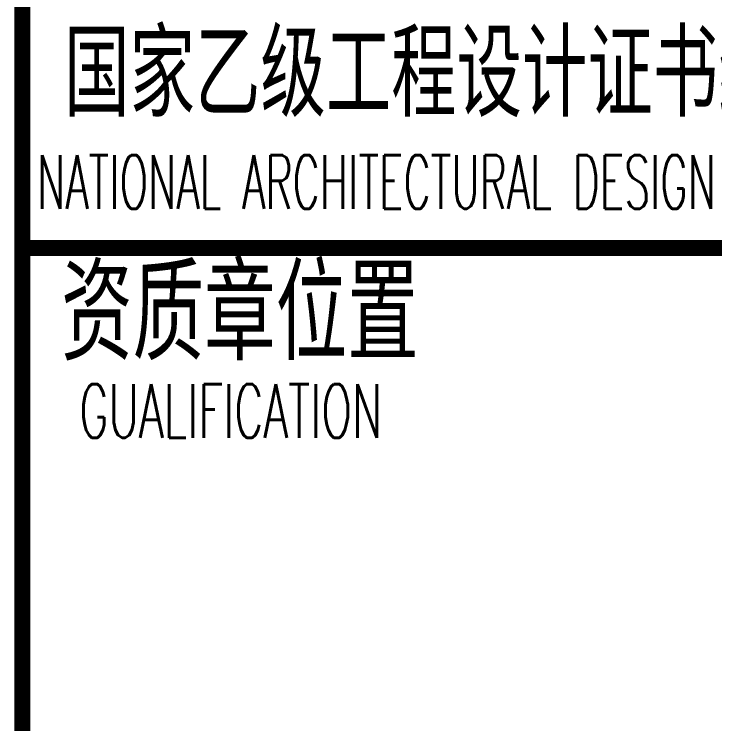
# Model space of a CAD drawing. Extents: x 14207793 to 14719554, y -1675802 to -1228715.
# Drawn here: x 14662024 to 14665151, y -1389182 to -1386012 of the extents above; entities that cross this region are included whole.
import ezdxf

# ---------------------------------------------------------------- set-up
doc = ezdxf.new("R2010")
doc.units = 0
doc.header["$LTSCALE"] = 500
doc.header["$MEASUREMENT"] = 0
doc.layers.get('0').update_dxf_attribs({"linetype": 'CONTINUOUS'})
doc.layers.add('WINDOW', color=96, linetype='CONTINUOUS')
doc.styles.add('LLC', font='romans', dxfattribs={"bigfont": 'hzdx'})

msp = doc.modelspace()

# ---------------------------------------------------------------- linework, layer by layer
at = {"color": 4, "const_width": 71.27}
for points in [[(14668060, -1406510.8), (14662060, -1406510.8), (14662060, -1377767.5), (14668060, -1377767.5)], [(14662060, -1377767.5), (14668060, -1377767.5), (14668060, -1387056.8), (14662060, -1387056.8)]]:
    msp.add_lwpolyline(points, close=True, dxfattribs=at)

# ---------------------------------------------------------------- texts
at = {"layer": 'WINDOW', "color": 4, "style": 'LLC'}
for s, height, width, p in [('国家乙级工程设计证书编号：', 384, 0.8, (14662247.45, -1386470.5, -2754.42)), ('NATIONAL ARCHITECTURAL DESIGN LICENSE No.A234007941', 240, 0.56, (14662126.07, -1386881.51, -1200)), ('资质章位置', 420, 0.8, (14662233.57, -1387558.2, -1200)), ('GUALIFICATION', 240, 0.6, (14662315.39, -1387904.01, -1200))]:
    msp.add_text(s, height=height, dxfattribs=dict(at, width=width)).set_placement(p)

doc.saveas('drawing.dxf')
